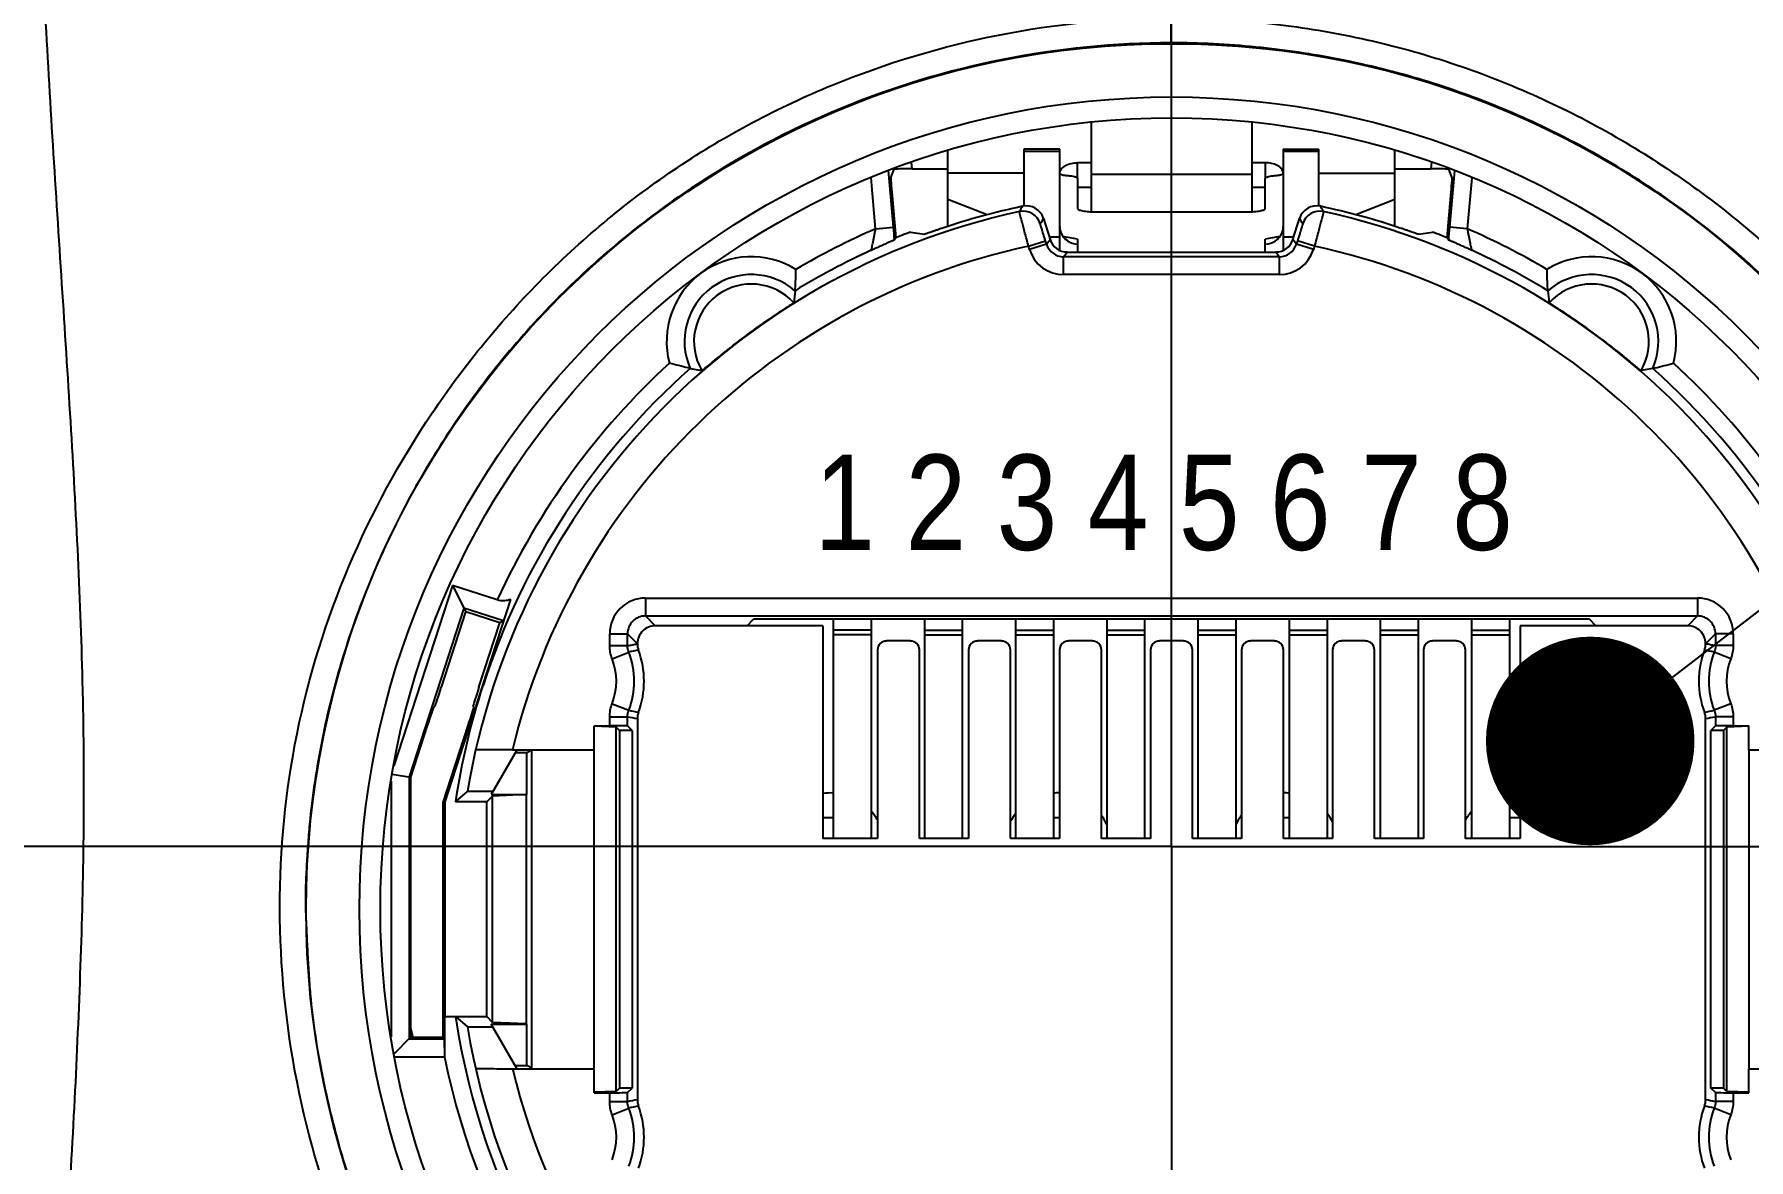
# Model space of a CAD drawing. Header units: millimetres. Extents: x 0 to 420, y 0 to 297.
# Drawn here: x 64.68 to 93.45, y 225.14 to 244.02 of the extents above; entities that cross this region are included whole.
import ezdxf

# ---------------------------------------------------------------- set-up
doc = ezdxf.new("R2010")
doc.units = ezdxf.units.MM
doc.header["$LTSCALE"] = 23.1
doc.layers.get('0').update_dxf_attribs({"linetype": 'CONTINUOUS'})
for name, color, linetype in [('_03_2D_DRAWING_DIMENSION', 7, 'CONTINUOUS'), ('_04_NOTES', 7, 'CONTINUOUS'), ('_24_IMPORT', 7, 'CONTINUOUS'), ('_26_DATUM_AXIS', 7, 'CONTINUOUS')]:
    doc.layers.add(name, color=color, linetype=linetype)
doc.styles.get("Standard").update_dxf_attribs({"font": 'arialn.ttf'})
doc.dimstyles.new('DIMSTYLE_2', dxfattribs={"dimtxt": 3.5, "dimasz": 3.5, "dimexe": 1.5, "dimexo": 1, "dimgap": 0.875, "dimtad": 1, "dimlfac": 0.666667, "dimdsep": 46, "dimtxsty": 'STANDARD', "dimblk": '_FILLED', "dimblk1": '_FILLED', "dimblk2": '_FILLED', "dimcen": 0.09, "dimclrt": 7, "dimazin": 2, "dimtp": 0.3, "dimtm": 0.3, "dimtfac": 1, "dimtofl": 0, "dimtmove": 0, "dimatfit": 3, "dimldrblk": '_FILLED', "dimfxl": 1, "dimtolj": 1, "dimarcsym": 0})
doc.dimstyles.get("Standard").update_dxf_attribs({"dimtxt": 3.5, "dimasz": 3.5, "dimexe": 1.5, "dimexo": 1, "dimtad": 1, "dimdsep": 46, "dimtxsty": 'STANDARD', "dimblk": '_FILLED', "dimblk1": '_FILLED', "dimblk2": '_FILLED', "dimcen": 0.09, "dimclrt": 7, "dimazin": 2, "dimtol": 1, "dimtp": 0.05, "dimtm": 0.05, "dimtfac": 1, "dimtofl": 0, "dimtmove": 0, "dimatfit": 3, "dimldrblk": '_FILLED', "dimfxl": 1, "dimtolj": 1, "dimarcsym": 0})

# ---------------------------------------------------------------- blocks, each defined once
blk = doc.blocks.new('_FILLED')
at = {"color": 0, "linetype": 'BYBLOCK'}
blk.add_solid([(0, 0), (-1, 0.125), (-1, -0.125)], dxfattribs=at)
blk = doc.blocks.new('*D1')
at = {"layer": '_03_2D_DRAWING_DIMENSION', "color": 7}
for p, q in [((68.514, 255.368), (51.489, 255.368)), ((52.989, 255.368), (52.989, 230.843)), ((52.989, 206.317), (52.989, 230.843)), ((65.675, 206.317), (51.489, 206.317))]:
    blk.add_line(p, q, dxfattribs=at)
at = {"layer": '_03_2D_DRAWING_DIMENSION', "color": 7, "xscale": 3.5, "yscale": 3.5, "zscale": 3.5}
for p, rotation in [((52.989, 255.368), 90), ((52.989, 206.317), 270)]:
    blk.add_blockref('_FILLED', p, dxfattribs=dict(at, rotation=rotation))
at = {"layer": '_03_2D_DRAWING_DIMENSION', "color": 7, "insert": (48.614, 230.843), "char_height": 3.5, "width": 24.612, "attachment_point": 2, "rotation": 90, "line_spacing_factor": 0.9}
blk.add_mtext('32,7{\\ftxt.shx;\\W1.000000;\\H3.500000; }[1.287]', dxfattribs=at)

msp = doc.modelspace()

# ---------------------------------------------------------------- linework, layer by layer
at = {"color": 7}
for p, q in [((82.414, 242.542), (82.414, 241.044)), ((85.114, 242.542), (85.114, 241.044)), ((80.014, 240.798), (80.014, 242.067)), ((81.289, 242.095), (81.289, 241.138)), ((81.889, 242.095), (81.289, 242.095)), ((81.889, 240.395), (81.889, 242.095)), ((85.639, 242.095), (85.639, 240.395)), ((85.639, 242.095), (86.239, 242.095)), ((86.239, 241.138), (86.239, 242.095)), ((87.514, 240.798), (87.514, 242.066)), ((79.099, 240.784), (79.016, 241.734)), ((79.053, 241.612), (79.113, 241.757)), ((79.113, 241.757), (79.111, 241.774)), ((79.413, 241.762), (80.014, 241.762)), ((81.289, 241.688), (80.014, 241.688)), ((82.414, 241.865), (82.189, 241.865)), ((85.339, 241.865), (85.114, 241.865)), ((86.239, 241.688), (87.514, 241.688)), ((87.514, 241.762), (88.115, 241.762)), ((88.417, 241.77), (88.416, 241.757)), ((88.475, 241.612), (88.416, 241.757)), ((88.512, 241.731), (88.429, 240.784)), ((82.189, 241.602), (82.189, 241.097)), ((82.414, 241.452), (82.189, 241.452)), ((85.339, 241.452), (85.114, 241.452)), ((85.339, 241.097), (85.339, 241.602)), ((79.077, 241.313), (79.139, 240.606)), ((80.669, 240.992), (80.014, 241.248)), ((87.514, 241.248), (86.859, 240.992)), ((88.39, 240.606), (88.452, 241.313)), ((81.614, 240.932), (81.726, 240.577)), ((82.489, 241.043), (85.039, 241.043)), ((85.803, 240.577), (85.915, 240.932)), ((79.139, 240.606), (79.118, 240.571)), ((79.383, 240.7), (79.62, 240.665)), ((81.668, 240.499), (81.65, 240.555)), ((81.985, 240.588), (82.017, 240.555)), ((81.988, 240.586), (81.985, 240.588)), ((85.543, 240.588), (85.511, 240.555)), ((85.878, 240.555), (85.86, 240.499)), ((87.908, 240.665), (88.146, 240.7)), ((88.411, 240.571), (88.39, 240.606)), ((85.574, 240.289), (81.954, 240.289)), ((82.012, 240.368), (85.517, 240.368)), ((77.447, 239.718), (77.425, 239.518)), ((90.082, 239.718), (90.103, 239.518)), ((76.73, 239.042), (76.737, 239.046)), ((90.791, 239.046), (90.802, 239.039)), ((90.981, 238.906), (90.992, 238.898)), ((75.687, 238.415), (75.885, 238.378)), ((91.841, 238.415), (91.644, 238.378)), ((71.697, 234.776), (70.714, 231.748)), ((71.697, 234.776), (71.924, 234.332)), ((72.45, 234.531), (71.697, 234.776)), ((72.211, 233.096), (72.679, 234.541)), ((71.892, 234.394), (70.972, 231.563)), ((71.512, 233.065), (71.924, 234.332)), ((72.557, 234.178), (71.892, 234.394)), ((72.495, 234.146), (71.924, 234.332)), ((74.937, 234.262), (92.592, 234.262)), ((76.642, 234.098), (76.752, 234.207)), ((90.777, 234.207), (76.752, 234.207)), ((78.094, 230.528), (78.094, 234.207)), ((78.724, 234.207), (78.724, 230.528)), ((79.624, 230.528), (79.624, 234.207)), ((80.254, 234.207), (80.254, 230.528)), ((81.154, 230.528), (81.154, 234.207)), ((81.784, 234.207), (81.784, 230.528)), ((82.684, 230.528), (82.684, 234.207)), ((83.314, 234.207), (83.314, 230.528)), ((84.214, 230.528), (84.214, 234.207)), ((84.844, 234.207), (84.844, 230.528)), ((85.744, 230.528), (85.744, 234.207)), ((86.374, 234.207), (86.374, 230.528)), ((87.274, 230.528), (87.274, 234.207)), ((87.904, 234.207), (87.904, 230.528)), ((88.804, 230.528), (88.804, 234.207)), ((89.434, 234.207), (89.434, 230.528)), ((90.886, 234.098), (90.777, 234.207)), ((72.143, 233.065), (72.495, 234.146)), ((72.557, 234.178), (72.495, 234.146)), ((74.637, 233.764), (74.637, 233.963)), ((77.914, 234.098), (75.102, 234.098)), ((77.914, 234.098), (77.914, 230.528)), ((89.614, 234.098), (89.614, 230.528)), ((92.427, 234.098), (89.614, 234.098)), ((92.892, 233.963), (92.892, 233.764)), ((78.832, 233.692), (78.832, 230.528)), ((79.384, 233.843), (78.982, 233.843)), ((79.534, 230.528), (79.534, 233.692)), ((80.359, 233.692), (80.359, 230.528)), ((80.911, 233.843), (80.509, 233.843)), ((81.061, 230.528), (81.061, 233.692)), ((81.886, 233.692), (81.886, 230.528)), ((82.438, 233.843), (82.036, 233.843)), ((82.588, 230.528), (82.588, 233.692)), ((83.413, 233.692), (83.413, 230.528)), ((83.965, 233.843), (83.563, 233.843)), ((84.115, 230.528), (84.115, 233.692)), ((84.94, 233.692), (84.94, 230.528)), ((85.492, 233.843), (85.09, 233.843)), ((85.642, 230.528), (85.642, 233.692)), ((86.467, 233.692), (86.467, 230.528)), ((87.019, 233.843), (86.617, 233.843)), ((87.169, 230.528), (87.169, 233.692)), ((87.994, 233.692), (87.994, 230.528)), ((88.546, 233.843), (88.144, 233.843)), ((88.696, 230.528), (88.696, 233.692)), ((71.569, 231.128), (72.209, 233.097)), ((71.376, 232.723), (71.412, 232.765)), ((72.057, 232.723), (72.048, 232.765)), ((74.637, 232.418), (74.637, 232.572)), ((74.802, 232.541), (74.802, 226.144)), ((92.727, 226.144), (92.727, 232.541)), ((92.892, 232.572), (92.892, 232.418)), ((71.276, 232.423), (70.995, 231.559)), ((71.543, 231.133), (71.962, 232.423)), ((74.078, 232.018), (74.078, 232.421)), ((74.078, 232.421), (74.337, 232.421)), ((74.446, 232.398), (74.078, 232.413)), ((74.446, 226.287), (74.446, 232.398)), ((74.502, 232.343), (74.446, 232.398)), ((74.502, 232.343), (74.502, 226.343)), ((74.713, 232.343), (74.502, 232.343)), ((74.713, 232.343), (74.637, 232.418)), ((74.713, 232.343), (74.713, 226.343)), ((92.892, 232.418), (92.816, 232.343)), ((92.816, 226.343), (92.816, 232.343)), ((93.027, 232.343), (92.816, 232.343)), ((93.082, 232.398), (93.027, 232.343)), ((93.027, 232.343), (93.027, 226.343)), ((93.451, 232.413), (93.082, 232.398)), ((93.082, 226.287), (93.082, 232.398)), ((93.192, 232.421), (93.451, 232.421)), ((93.451, 232.018), (93.451, 232.421)), ((72.776, 232.013), (72.346, 231.269)), ((72.705, 232.018), (74.078, 232.018)), ((72.948, 231.968), (72.75, 231.968)), ((73.03, 232.009), (72.948, 231.968)), ((72.948, 231.269), (72.948, 231.968)), ((74.078, 226.675), (74.078, 232.01)), ((93.451, 232.018), (94.824, 232.018)), ((93.451, 232.01), (93.451, 226.675)), ((70.685, 231.608), (70.995, 231.559)), ((70.669, 231.489), (70.669, 227.202)), ((70.972, 231.563), (70.972, 227.17)), ((70.995, 231.559), (70.995, 227.194)), ((71.748, 231.143), (71.95, 231.315)), ((72.373, 231.315), (71.95, 231.315)), ((71.543, 227.194), (71.543, 231.133)), ((71.569, 231.128), (71.543, 231.133)), ((71.569, 231.128), (71.569, 227.543)), ((72.273, 231.143), (71.748, 231.143)), ((72.372, 231.241), (72.273, 231.143)), ((72.273, 227.543), (72.273, 231.143)), ((72.346, 231.269), (72.948, 231.269)), ((72.939, 231.265), (72.372, 231.241)), ((72.372, 227.444), (72.372, 231.241)), ((72.939, 227.42), (72.939, 231.265)), ((78.832, 230.528), (77.914, 230.528)), ((80.359, 230.528), (79.534, 230.528)), ((81.886, 230.528), (81.061, 230.528)), ((83.413, 230.528), (82.588, 230.528)), ((84.94, 230.528), (84.115, 230.528)), ((86.467, 230.528), (85.642, 230.528)), ((87.994, 230.528), (87.169, 230.528)), ((89.614, 230.528), (88.696, 230.528)), ((71.569, 227.542), (71.569, 227.543)), ((71.569, 226.868), (71.569, 227.542)), ((71.751, 227.543), (72.273, 227.543)), ((71.751, 227.54), (71.95, 227.37)), ((71.95, 227.37), (72.373, 227.37)), ((72.372, 227.444), (72.273, 227.543)), ((72.776, 226.672), (72.346, 227.416)), ((72.346, 227.416), (72.948, 227.416)), ((72.939, 227.42), (72.372, 227.444)), ((72.948, 226.718), (72.948, 227.416)), ((70.718, 226.916), (70.995, 227.194)), ((70.972, 227.17), (71.567, 227.17)), ((70.995, 227.194), (71.543, 227.194)), ((71.567, 227.17), (71.543, 227.194)), ((71.569, 226.868), (71.567, 227.17)), ((70.728, 226.868), (71.565, 226.868)), ((72.75, 226.718), (72.948, 226.718)), ((73.03, 226.676), (72.948, 226.718)), ((72.705, 226.667), (74.078, 226.667)), ((74.078, 226.264), (74.078, 226.667)), ((93.451, 226.264), (93.451, 226.667)), ((93.451, 226.667), (94.824, 226.667)), ((74.446, 226.287), (74.078, 226.272)), ((74.078, 226.264), (74.337, 226.264)), ((74.502, 226.343), (74.446, 226.287)), ((74.713, 226.343), (74.502, 226.343)), ((74.637, 226.267), (74.713, 226.343)), ((74.637, 226.114), (74.637, 226.267)), ((92.892, 226.267), (92.816, 226.343)), ((93.027, 226.343), (92.816, 226.343)), ((92.892, 226.267), (92.892, 226.114)), ((93.082, 226.287), (93.027, 226.343)), ((93.451, 226.272), (93.082, 226.287)), ((93.192, 226.264), (93.451, 226.264))]:
    msp.add_line(p, q, dxfattribs=at)
at = {"color": 9}
for p, q in [((81.889, 242.054), (81.289, 242.054)), ((86.239, 242.054), (85.639, 242.054)), ((79.413, 241.762), (79.404, 241.871)), ((82.189, 241.602), (82.189, 241.865)), ((82.414, 241.673), (85.114, 241.673)), ((85.339, 241.865), (85.339, 241.602)), ((88.125, 241.874), (88.115, 241.762)), ((78.8, 240.757), (78.726, 241.611)), ((88.802, 241.611), (88.728, 240.757)), ((78.8, 240.757), (79.099, 240.784)), ((81.364, 240.465), (81.65, 240.555)), ((81.668, 240.499), (81.726, 240.577)), ((81.711, 240.624), (81.889, 240.624)), ((82.189, 240.583), (81.943, 240.628)), ((82.189, 240.583), (82.189, 240.368)), ((85.585, 240.628), (85.339, 240.583)), ((85.339, 240.368), (85.339, 240.583)), ((85.639, 240.624), (85.818, 240.624)), ((85.86, 240.499), (85.803, 240.577)), ((86.164, 240.465), (85.878, 240.555)), ((88.728, 240.757), (88.429, 240.784)), ((81.382, 240.409), (81.364, 240.465)), ((81.668, 240.499), (81.382, 240.409)), ((81.954, 240.289), (82.012, 240.368)), ((81.954, 239.989), (81.954, 240.289)), ((85.574, 240.289), (85.517, 240.368)), ((85.574, 240.289), (85.574, 239.989)), ((86.147, 240.409), (85.86, 240.499)), ((86.164, 240.465), (86.147, 240.409)), ((85.574, 239.989), (81.954, 239.989)), ((74.937, 234.562), (74.937, 234.262)), ((74.937, 234.562), (92.592, 234.562)), ((92.592, 234.562), (92.592, 234.262)), ((74.937, 234.262), (75.102, 234.098)), ((92.592, 234.262), (92.427, 234.098)), ((74.337, 233.764), (74.337, 233.963)), ((74.337, 233.963), (74.637, 233.963)), ((74.637, 233.963), (74.802, 233.796)), ((78.724, 234.024), (78.094, 234.024)), ((78.724, 233.943), (78.094, 233.943)), ((79.624, 234.024), (80.254, 234.024)), ((79.624, 233.943), (80.254, 233.943)), ((81.154, 234.024), (81.784, 234.024)), ((81.154, 233.943), (81.784, 233.943)), ((82.684, 234.024), (83.314, 234.024)), ((82.684, 233.943), (83.314, 233.943)), ((84.214, 234.024), (84.844, 234.024)), ((84.214, 233.943), (84.844, 233.943)), ((85.744, 234.024), (86.374, 234.024)), ((85.744, 233.943), (86.374, 233.943)), ((87.274, 234.024), (87.904, 234.024)), ((87.274, 233.943), (87.904, 233.943)), ((88.804, 234.024), (89.434, 234.024)), ((88.804, 233.943), (89.434, 233.943)), ((92.892, 233.963), (92.727, 233.796)), ((93.192, 233.963), (92.892, 233.963)), ((93.192, 233.963), (93.192, 233.764)), ((74.337, 233.764), (74.637, 233.764)), ((74.378, 233.545), (74.657, 233.654)), ((93.15, 233.545), (92.871, 233.654)), ((93.192, 233.764), (92.892, 233.764)), ((72.211, 233.096), (72.209, 233.097)), ((74.378, 232.79), (74.657, 232.681)), ((93.15, 232.79), (92.871, 232.681)), ((74.337, 232.421), (74.337, 232.572)), ((74.337, 232.572), (74.637, 232.572)), ((93.192, 232.572), (92.892, 232.572)), ((93.192, 232.572), (93.192, 232.421)), ((73.03, 226.676), (73.03, 232.009)), ((74.337, 226.114), (74.337, 226.264)), ((93.192, 226.264), (93.192, 226.114)), ((74.337, 226.114), (74.637, 226.114)), ((74.378, 225.895), (74.657, 226.004)), ((93.15, 225.895), (92.871, 226.004)), ((93.192, 226.114), (92.892, 226.114))]:
    msp.add_line(p, q, dxfattribs=at)
at = {"color": 7}
msp.add_lwpolyline([(82.01, 240.569), (82.012, 240.568), (82.012, 240.568), (82.011, 240.568), (82.008, 240.57), (82.003, 240.574), (81.996, 240.579), (81.988, 240.586)], dxfattribs=at)
for centre, radius, start, end in [((83.764, 229.343), 12.054, 101.9634, 108.6349), ((81.328, 240.842), 0.3, 17.504, 101.9594), ((86.201, 240.842), 0.3, 78.0406, 162.4959), ((83.764, 229.343), 12.054, 71.3651, 78.0366), ((83.764, 229.343), 11.978, 102.3016, 170.5232), ((83.764, 229.343), 11.978, 9.4768, 77.6984), ((9.127, 234.656), 70.24, 4.8312, 5.0049), ((82.181, 240.797), 0.292, 180.0474, 207.8927), ((82.183, 240.798), 0.295, 207.9212, 220.5353), ((82.188, 240.802), 0.3, 220.5669, 235.4026), ((81.778, 240.36), 0.309, 47.884, 53.7261), ((85.341, 240.802), 0.3, 304.5974, 319.4331), ((85.75, 240.36), 0.309, 126.2739, 132.1269), ((85.345, 240.798), 0.295, 319.4647, 332.0788), ((85.348, 240.797), 0.292, 332.1073, 359.9526), ((83.764, 229.343), 12.147, 114.5019, 121.3368), ((83.764, 229.343), 12.147, 58.6632, 65.4981), ((76.714, 238.868), 1.122, 49.2587, 203.7559), ((90.814, 238.868), 1.122, 336.2441, 130.7413), ((83.763, 229.341), 11.983, 52.9593, 54.0261), ((83.764, 229.343), 12.147, 131.6778, 162), ((83.764, 229.343), 12.147, 18, 48.3222), ((73.414, 233.168), 1.335, 338.6217, 21.3783), ((73.414, 233.168), 1.5, 339.6358, 20.3642), ((94.114, 233.168), 1.5, 159.6358, 200.3642), ((94.114, 233.168), 1.335, 158.6217, 201.3783), ((83.764, 229.343), 12.15, 162, 171.4804), ((83.764, 229.343), 12.147, 188.5338, 351.4662), ((83.764, 229.343), 11.978, 189.4768, 350.5232), ((73.414, 225.518), 1.335, 338.6217, 21.3783), ((73.414, 225.518), 1.5, 339.6358, 20.3642), ((94.114, 225.518), 1.5, 159.6358, 200.3642), ((94.114, 225.518), 1.335, 158.6217, 201.3783)]:
    msp.add_arc(centre, radius, start, end, dxfattribs=at)
at = {"color": 9}
for centre, radius, start, end in [((112.368, 222.456), 36.281, 149.0122, 149.1763), ((55.16, 222.456), 36.281, 30.8237, 30.9878), ((81.276, 240.753), 0.3, 17.5047, 102.297), ((111.676, 223.387), 34.807, 149.7316, 149.9007), ((55.853, 223.387), 34.807, 30.0993, 30.2684), ((86.252, 240.753), 0.3, 77.7031, 162.4953), ((83.764, 229.343), 12.447, 113.5015, 120.4141), ((82.189, 240.805), 0.304, 235.5046, 270.0381), ((85.339, 240.805), 0.304, 269.9619, 304.4954), ((161.81, 234.362), 73.662, 174.99914, 175.16477), ((83.764, 229.343), 12.447, 59.5859, 66.4985), ((83.764, 229.343), 11.378, 102.1773, 166.4009), ((76.714, 238.868), 1.422, 58.2468, 194.7678), ((81.954, 240.589), 0.6, 197.4996, 270.0004), ((81.954, 240.589), 0.3, 197.4956, 270.0044), ((85.574, 240.589), 0.3, 269.9942, 342.4728), ((85.574, 240.589), 0.6, 269.9996, 342.5004), ((83.764, 229.343), 11.378, 13.5991, 77.8227), ((90.814, 238.868), 1.422, 345.2322, 121.7532), ((76.714, 238.868), 0.963, 42.4457, 210.5689), ((90.814, 238.868), 0.963, 329.4311, 137.5543), ((83.764, 229.343), 12.447, 132.6004, 155.3646), ((83.764, 229.343), 12.447, 24.6354, 47.3996), ((74.937, 233.963), 0.6, 89.9997, 180.0005), ((92.592, 233.963), 0.6, 359.9997, 90.0005), ((74.937, 233.963), 0.3, 89.9935, 180.0065), ((92.592, 233.963), 0.3, 359.9935, 90.0065), ((77.385, 221.456), 12.5, 101.8405, 102.6053), ((90.143, 221.456), 12.5, 77.3947, 78.1595), ((73.414, 233.168), 1.035, 338.6217, 21.3783), ((94.114, 233.168), 1.035, 158.6217, 201.3783), ((78.15, 251.196), 18.953, 259.3169, 259.824), ((77.385, 244.879), 12.5, 257.3947, 258.1595), ((90.143, 244.879), 12.5, 281.8405, 282.6053), ((89.378, 251.196), 18.953, 280.176, 280.6831), ((83.764, 229.343), 12.447, 191.4689, 348.5311), ((83.764, 229.343), 11.378, 193.5991, 346.4009), ((78.15, 207.489), 18.953, 100.176, 100.6831), ((89.378, 207.489), 18.953, 79.3169, 79.824), ((73.414, 225.518), 1.035, 338.6217, 21.3783), ((77.385, 213.806), 12.5, 101.8405, 102.6053), ((90.143, 213.806), 12.5, 77.3947, 78.1595), ((94.114, 225.518), 1.035, 158.6217, 201.3783)]:
    msp.add_arc(centre, radius, start, end, dxfattribs=at)
at = {"color": 7}
for centre, major_axis, ratio, start_param, end_param in [((79.414, 241.757), (0.301, 0), 0.017389, 1.572318, 3.134388), ((88.114, 241.757), (0.301, 0), 0.017389, 0.007205, 1.569275), ((79.079, 241.313), (-0.026, 0.3), 0.008694, 0.016693, 1.570036), ((88.449, 241.313), (0.026, 0.3), 0.008694, -1.570036, -0.016693), ((82.012, 240.668), (-0.177, -0.242), 0.999941, 5.650531, 6.915839), ((85.517, 240.668), (0.177, -0.242), 0.999941, 5.650531, 6.915839), ((78.982, 233.692), (0.025, -0.148), 0.998592, 2.976816, 4.547156), ((79.384, 233.692), (-0.025, -0.148), 0.998592, 1.736029, 3.306369), ((80.509, 233.692), (0.025, -0.148), 0.998592, 2.976816, 4.547156), ((80.911, 233.692), (-0.025, -0.148), 0.998592, 1.736029, 3.306369), ((82.036, 233.692), (0.025, -0.148), 0.998592, 2.976816, 4.547156), ((82.438, 233.692), (-0.025, -0.148), 0.998592, 1.736029, 3.306369), ((83.563, 233.692), (0.025, -0.148), 0.998592, 2.976816, 4.547156), ((83.965, 233.692), (-0.025, -0.148), 0.998592, 1.736029, 3.306369), ((85.09, 233.692), (0.025, -0.148), 0.998592, 2.976816, 4.547156), ((85.492, 233.692), (-0.025, -0.148), 0.998592, 1.736029, 3.306369), ((86.617, 233.692), (0.025, -0.148), 0.998592, 2.976816, 4.547156), ((87.019, 233.692), (-0.025, -0.148), 0.998592, 1.736029, 3.306369), ((88.144, 233.692), (0.025, -0.148), 0.998592, 2.976816, 4.547156), ((88.546, 233.692), (-0.025, -0.148), 0.998592, 1.736029, 3.306369), ((71.509, 233.065), (0.097, 0.3), 0.0083, -3.121442, -1.568099), ((72.146, 233.065), (0.097, 0.3), 0.0083, -4.709692, -3.156349), ((71.279, 232.423), (0.097, 0.3), 0.0083, 0.02015, 1.573493), ((71.959, 232.423), (0.097, 0.3), 0.0083, -1.568099, -0.014756), ((74.337, 232.418), (0.3, 0), 0.008727, 0.008727, 1.570796), ((93.192, 232.418), (0.3, 0), 0.008727, 1.570796, 3.132866), ((73.56, 232.009), (0.53, 0), 0.008727, 0.217202, 0.540398), ((74.337, 226.267), (0.3, 0), 0.008727, -1.570796, -0.008727), ((93.192, 226.267), (0.3, 0), 0.008727, -3.132866, -1.570796)]:
    msp.add_ellipse(centre, major_axis=major_axis, ratio=ratio, start_param=start_param, end_param=end_param, dxfattribs=at)
for points, knots in [([(81.889, 241.688), (81.89, 241.701), (81.895, 241.728), (81.916, 241.765), (81.948, 241.796), (82.002, 241.831), (82.084, 241.858), (82.154, 241.865), (82.189, 241.865)], [0, 0, 0, 0, 0.102942, 0.211238, 0.327948, 0.453018, 0.720545, 1, 1, 1, 1]), ([(81.889, 241.688), (81.889, 241.682), (81.9, 241.675), (81.915, 241.669), (81.933, 241.664), (81.955, 241.659), (81.991, 241.653), (82.019, 241.65), (82.039, 241.649)], [0, 0, 0, 0, 0.10346, 0.195883, 0.316116, 0.460981, 0.626002, 1, 1, 1, 1]), ([(85.639, 241.688), (85.639, 241.701), (85.634, 241.728), (85.613, 241.765), (85.581, 241.796), (85.526, 241.831), (85.444, 241.858), (85.375, 241.865), (85.339, 241.865)], [0, 0, 0, 0, 0.102905, 0.211245, 0.328002, 0.453123, 0.72062, 1, 1, 1, 1]), ([(85.489, 241.649), (85.509, 241.65), (85.537, 241.653), (85.573, 241.659), (85.595, 241.664), (85.614, 241.669), (85.629, 241.675), (85.639, 241.682), (85.639, 241.688)], [0, 0, 0, 0, 0.373998, 0.539019, 0.683884, 0.804117, 0.89654, 1, 1, 1, 1]), ([(82.039, 241.649), (82.043, 241.648), (82.058, 241.647), (82.073, 241.645), (82.084, 241.644)], [0, 0, 0, 0, 0.258042, 1, 1, 1, 1]), ([(82.084, 241.644), (82.099, 241.642), (82.12, 241.638), (82.146, 241.631), (82.161, 241.626), (82.173, 241.62), (82.183, 241.614), (82.189, 241.607), (82.189, 241.602)], [0, 0, 0, 0, 0.385787, 0.546363, 0.683038, 0.795335, 0.883638, 1, 1, 1, 1]), ([(85.339, 241.602), (85.339, 241.607), (85.345, 241.614), (85.355, 241.62), (85.368, 241.626), (85.383, 241.631), (85.409, 241.638), (85.43, 241.642), (85.445, 241.644)], [0, 0, 0, 0, 0.116362, 0.204665, 0.316962, 0.453637, 0.614213, 1, 1, 1, 1]), ([(85.445, 241.644), (85.448, 241.644), (85.463, 241.646), (85.478, 241.648), (85.489, 241.649)], [0, 0, 0, 0, 0.241415, 1, 1, 1, 1]), ([(82.189, 241.097), (82.189, 241.093), (82.194, 241.087), (82.203, 241.081), (82.217, 241.074), (82.242, 241.066), (82.279, 241.058), (82.324, 241.051), (82.376, 241.046), (82.431, 241.043), (82.47, 241.043), (82.489, 241.043)], [0, 0, 0, 0, 0.038785, 0.06709, 0.102694, 0.196395, 0.318658, 0.46571, 0.632421, 0.812735, 1, 1, 1, 1]), ([(85.039, 241.043), (85.059, 241.043), (85.097, 241.043), (85.153, 241.046), (85.204, 241.051), (85.249, 241.058), (85.286, 241.066), (85.311, 241.074), (85.326, 241.081), (85.334, 241.087), (85.339, 241.093), (85.339, 241.097)], [0, 0, 0, 0, 0.187265, 0.367579, 0.53429, 0.681342, 0.803605, 0.897306, 0.93291, 0.961215, 1, 1, 1, 1]), ([(79.118, 240.571), (79.117, 240.571), (79.116, 240.571), (79.114, 240.569), (79.11, 240.568), (79.103, 240.564), (79.091, 240.559), (79.073, 240.551), (79.052, 240.542), (79.019, 240.527), (78.972, 240.507), (78.913, 240.481), (78.851, 240.453), (78.788, 240.425), (78.747, 240.406), (78.726, 240.396)], [0, 0, 0, 0, 0.002558, 0.008725, 0.018326, 0.031169, 0.06581, 0.111049, 0.165228, 0.226695, 0.366115, 0.519931, 0.680901, 0.842952, 1, 1, 1, 1]), ([(79.383, 240.7), (79.382, 240.7), (79.38, 240.7), (79.377, 240.699), (79.37, 240.696), (79.358, 240.692), (79.338, 240.684), (79.308, 240.673), (79.272, 240.659), (79.214, 240.637), (79.17, 240.619), (79.139, 240.606)], [0, 0, 0, 0, 0.006343, 0.021935, 0.046642, 0.080275, 0.172809, 0.296062, 0.445518, 0.616225, 1, 1, 1, 1]), ([(79.912, 240.765), (79.894, 240.759), (79.857, 240.746), (79.804, 240.728), (79.755, 240.711), (79.711, 240.696), (79.679, 240.685), (79.658, 240.677), (79.645, 240.673), (79.635, 240.67), (79.628, 240.667), (79.623, 240.666), (79.621, 240.665), (79.62, 240.665)], [0, 0, 0, 0, 0.190123, 0.374021, 0.544612, 0.695831, 0.821804, 0.873574, 0.917108, 0.95188, 0.977438, 0.99354, 1, 1, 1, 1]), ([(87.908, 240.665), (87.908, 240.665), (87.905, 240.666), (87.901, 240.667), (87.893, 240.67), (87.883, 240.673), (87.87, 240.677), (87.849, 240.685), (87.817, 240.696), (87.773, 240.711), (87.724, 240.728), (87.671, 240.746), (87.635, 240.759), (87.616, 240.765)], [0, 0, 0, 0, 0.006459, 0.022561, 0.048118, 0.08289, 0.126423, 0.178193, 0.304165, 0.455384, 0.625976, 0.809876, 1, 1, 1, 1]), ([(88.39, 240.606), (88.359, 240.619), (88.314, 240.637), (88.257, 240.659), (88.221, 240.673), (88.191, 240.684), (88.17, 240.692), (88.158, 240.696), (88.152, 240.699), (88.148, 240.7), (88.146, 240.7), (88.146, 240.7)], [0, 0, 0, 0, 0.383773, 0.554479, 0.703934, 0.827188, 0.919724, 0.953357, 0.978064, 0.993657, 1, 1, 1, 1]), ([(88.802, 240.396), (88.782, 240.406), (88.74, 240.425), (88.678, 240.453), (88.615, 240.481), (88.556, 240.507), (88.51, 240.527), (88.476, 240.542), (88.455, 240.551), (88.438, 240.559), (88.426, 240.564), (88.418, 240.568), (88.414, 240.569), (88.412, 240.571), (88.411, 240.571), (88.411, 240.571)], [0, 0, 0, 0, 0.157169, 0.319218, 0.480245, 0.634145, 0.773554, 0.834984, 0.889078, 0.934295, 0.968925, 0.981746, 0.991317, 0.997457, 1, 1, 1, 1]), ([(77.447, 239.718), (77.448, 239.729), (77.457, 239.849), (77.461, 239.969), (77.463, 240.077)], [0, 0, 0, 0, 0.094427, 1, 1, 1, 1]), ([(90.082, 239.718), (90.081, 239.729), (90.071, 239.849), (90.067, 239.969), (90.066, 240.077)], [0, 0, 0, 0, 0.094426, 1, 1, 1, 1]), ([(76.737, 239.046), (76.78, 239.078), (76.866, 239.139), (76.992, 239.227), (77.11, 239.307), (77.2, 239.368), (77.263, 239.41), (77.304, 239.437), (77.339, 239.46), (77.369, 239.479), (77.39, 239.493), (77.403, 239.502), (77.411, 239.507), (77.417, 239.511), (77.421, 239.514), (77.423, 239.516), (77.425, 239.517), (77.425, 239.518)], [0, 0, 0, 0, 0.193724, 0.380174, 0.552316, 0.703609, 0.769587, 0.828243, 0.879005, 0.921375, 0.954936, 0.968306, 0.979356, 0.988066, 0.994413, 0.998387, 1, 1, 1, 1]), ([(90.103, 239.518), (90.103, 239.517), (90.105, 239.516), (90.107, 239.514), (90.112, 239.511), (90.118, 239.507), (90.125, 239.502), (90.139, 239.493), (90.159, 239.479), (90.189, 239.46), (90.224, 239.437), (90.265, 239.41), (90.329, 239.368), (90.419, 239.307), (90.536, 239.227), (90.662, 239.14), (90.748, 239.078), (90.791, 239.046)], [0, 0, 0, 0, 0.001613, 0.005587, 0.011933, 0.020643, 0.031695, 0.045064, 0.078625, 0.120994, 0.171754, 0.230408, 0.296384, 0.447678, 0.619823, 0.806272, 1, 1, 1, 1]), ([(75.885, 238.378), (75.885, 238.378), (75.887, 238.379), (75.891, 238.382), (75.897, 238.386), (75.904, 238.393), (75.914, 238.401), (75.932, 238.415), (75.958, 238.437), (75.996, 238.468), (76.04, 238.505), (76.091, 238.547), (76.149, 238.594), (76.211, 238.644), (76.303, 238.718), (76.424, 238.813), (76.575, 238.928), (76.678, 239.004), (76.73, 239.042)], [0, 0, 0, 0, 0.001681, 0.005942, 0.012787, 0.022195, 0.034137, 0.048575, 0.084725, 0.130144, 0.184208, 0.246175, 0.315202, 0.390354, 0.470619, 0.64215, 0.820746, 1, 1, 1, 1]), ([(90.992, 238.898), (91.035, 238.865), (91.119, 238.801), (91.24, 238.706), (91.35, 238.618), (91.434, 238.549), (91.493, 238.501), (91.531, 238.469), (91.563, 238.443), (91.59, 238.42), (91.61, 238.404), (91.622, 238.394), (91.629, 238.388), (91.635, 238.384), (91.639, 238.38), (91.642, 238.379), (91.643, 238.378), (91.644, 238.378)], [0, 0, 0, 0, 0.193742, 0.380201, 0.552344, 0.703632, 0.769606, 0.828258, 0.879016, 0.921383, 0.954941, 0.968309, 0.979358, 0.988066, 0.994413, 0.998387, 1, 1, 1, 1]), ([(75.687, 238.415), (75.676, 238.418), (75.559, 238.444), (75.443, 238.474), (75.339, 238.505)], [0, 0, 0, 0, 0.094426, 1, 1, 1, 1]), ([(91.841, 238.415), (91.853, 238.418), (91.97, 238.444), (92.085, 238.474), (92.19, 238.505)], [0, 0, 0, 0, 0.094427, 1, 1, 1, 1]), ([(72.679, 234.541), (72.644, 234.527), (72.567, 234.509), (72.488, 234.519), (72.45, 234.531)], [0, 0, 0, 0, 0.476816, 1, 1, 1, 1]), ([(75.102, 234.098), (75.063, 234.098), (74.984, 234.082), (74.884, 234.015), (74.817, 233.915), (74.802, 233.836), (74.802, 233.797)], [0, 0, 0, 0, 0.249996, 0.49999, 0.749987, 1, 1, 1, 1]), ([(92.727, 233.797), (92.727, 233.836), (92.711, 233.915), (92.645, 234.015), (92.545, 234.082), (92.466, 234.098), (92.427, 234.098)], [0, 0, 0, 0, 0.250013, 0.50001, 0.750004, 1, 1, 1, 1]), ([(74.802, 233.797), (74.802, 233.787), (74.804, 233.767), (74.803, 233.747), (74.802, 233.737)], [0, 0, 0, 0, 0.50003, 1, 1, 1, 1]), ([(74.802, 233.737), (74.806, 233.73), (74.813, 233.714), (74.817, 233.698), (74.82, 233.69)], [0, 0, 0, 0, 0.500014, 1, 1, 1, 1]), ([(92.708, 233.69), (92.711, 233.698), (92.715, 233.714), (92.723, 233.73), (92.727, 233.737)], [0, 0, 0, 0, 0.499983, 1, 1, 1, 1]), ([(92.727, 233.737), (92.726, 233.747), (92.725, 233.767), (92.727, 233.787), (92.727, 233.797)], [0, 0, 0, 0, 0.499969, 1, 1, 1, 1]), ([(74.82, 232.646), (74.817, 232.637), (74.813, 232.621), (74.806, 232.605), (74.802, 232.598)], [0, 0, 0, 0, 0.499983, 1, 1, 1, 1]), ([(74.802, 232.598), (74.803, 232.588), (74.804, 232.569), (74.802, 232.551), (74.802, 232.541)], [0, 0, 0, 0, 0.500006, 1, 1, 1, 1]), ([(92.727, 232.598), (92.723, 232.605), (92.715, 232.621), (92.711, 232.637), (92.708, 232.646)], [0, 0, 0, 0, 0.500014, 1, 1, 1, 1]), ([(92.727, 232.541), (92.727, 232.551), (92.724, 232.569), (92.726, 232.588), (92.727, 232.598)], [0, 0, 0, 0, 0.499992, 1, 1, 1, 1]), ([(72.705, 232.018), (72.633, 232.018), (72.498, 232.018), (72.316, 232.017), (72.192, 232.016), (72.123, 232.014), (72.1, 232.014), (72.092, 232.013)], [0, 0, 0, 0, 0.352266, 0.661692, 0.888341, 0.960055, 1, 1, 1, 1]), ([(71.569, 227.542), (71.594, 227.542), (71.629, 227.542), (71.673, 227.542), (71.699, 227.541), (71.72, 227.541), (71.735, 227.541), (71.743, 227.54), (71.747, 227.54), (71.75, 227.54), (71.751, 227.54), (71.751, 227.54)], [0, 0, 0, 0, 0.403615, 0.575482, 0.721694, 0.839457, 0.926165, 0.957287, 0.980056, 0.994328, 1, 1, 1, 1]), ([(72.092, 226.672), (72.1, 226.671), (72.123, 226.671), (72.192, 226.669), (72.316, 226.668), (72.498, 226.667), (72.633, 226.667), (72.705, 226.667)], [0, 0, 0, 0, 0.039945, 0.111659, 0.338308, 0.647734, 1, 1, 1, 1]), ([(74.802, 226.144), (74.802, 226.134), (74.804, 226.116), (74.803, 226.097), (74.802, 226.087)], [0, 0, 0, 0, 0.499992, 1, 1, 1, 1]), ([(92.727, 226.087), (92.726, 226.097), (92.724, 226.116), (92.727, 226.134), (92.727, 226.144)], [0, 0, 0, 0, 0.500006, 1, 1, 1, 1]), ([(74.802, 226.087), (74.806, 226.08), (74.813, 226.064), (74.817, 226.048), (74.82, 226.04)], [0, 0, 0, 0, 0.500014, 1, 1, 1, 1]), ([(92.708, 226.04), (92.711, 226.048), (92.715, 226.064), (92.723, 226.08), (92.727, 226.087)], [0, 0, 0, 0, 0.499983, 1, 1, 1, 1])]:
    msp.add_open_spline(points, degree=3, knots=knots, dxfattribs=at)
at = {"color": 9}
for points, knots in [([(81.364, 240.465), (81.354, 240.503), (81.335, 240.576), (81.306, 240.683), (81.28, 240.782), (81.257, 240.869), (81.241, 240.932), (81.23, 240.974), (81.224, 240.998), (81.219, 241.018), (81.216, 241.031), (81.214, 241.038), (81.213, 241.042), (81.212, 241.045), (81.212, 241.046)], [0, 0, 0, 0, 0.19398, 0.38088, 0.553058, 0.704195, 0.828549, 0.879166, 0.92141, 0.954901, 0.979297, 0.98801, 0.994375, 1, 1, 1, 1]), ([(81.65, 240.555), (81.644, 240.574), (81.633, 240.61), (81.616, 240.663), (81.601, 240.712), (81.588, 240.755), (81.578, 240.786), (81.572, 240.807), (81.568, 240.819), (81.566, 240.829), (81.563, 240.836), (81.563, 240.84), (81.562, 240.843), (81.562, 240.843)], [0, 0, 0, 0, 0.193748, 0.380487, 0.55262, 0.703824, 0.828313, 0.879004, 0.921315, 0.954856, 0.97928, 0.994364, 1, 1, 1, 1]), ([(85.966, 240.843), (85.967, 240.843), (85.965, 240.84), (85.965, 240.836), (85.963, 240.829), (85.96, 240.819), (85.956, 240.807), (85.95, 240.786), (85.94, 240.755), (85.927, 240.712), (85.912, 240.663), (85.896, 240.61), (85.884, 240.574), (85.878, 240.555)], [0, 0, 0, 0, 0.005658, 0.02078, 0.045247, 0.078881, 0.121311, 0.172103, 0.296775, 0.448011, 0.61998, 0.806377, 1, 1, 1, 1]), ([(86.316, 241.046), (86.317, 241.045), (86.315, 241.042), (86.315, 241.038), (86.313, 241.031), (86.31, 241.018), (86.305, 240.998), (86.298, 240.974), (86.287, 240.932), (86.271, 240.868), (86.248, 240.782), (86.222, 240.683), (86.194, 240.576), (86.174, 240.503), (86.164, 240.465)], [0, 0, 0, 0, 0.005643, 0.012025, 0.020758, 0.045201, 0.078787, 0.12115, 0.171866, 0.296403, 0.447574, 0.619589, 0.806145, 1, 1, 1, 1]), ([(78.726, 240.396), (78.727, 240.397), (78.728, 240.4), (78.73, 240.407), (78.732, 240.418), (78.736, 240.432), (78.74, 240.45), (78.746, 240.478), (78.754, 240.519), (78.765, 240.573), (78.777, 240.632), (78.789, 240.694), (78.797, 240.736), (78.8, 240.757)], [0, 0, 0, 0, 0.00808, 0.02759, 0.057876, 0.098131, 0.147227, 0.203984, 0.336196, 0.487339, 0.651446, 0.823884, 1, 1, 1, 1]), ([(88.728, 240.757), (88.732, 240.736), (88.739, 240.694), (88.751, 240.632), (88.763, 240.573), (88.774, 240.519), (88.782, 240.478), (88.789, 240.45), (88.793, 240.432), (88.796, 240.418), (88.798, 240.407), (88.801, 240.4), (88.801, 240.397), (88.802, 240.396)], [0, 0, 0, 0, 0.176041, 0.34837, 0.512459, 0.663687, 0.795938, 0.852713, 0.901815, 0.942075, 0.972386, 0.991929, 1, 1, 1, 1]), ([(74.637, 233.764), (74.65, 233.766), (74.678, 233.771), (74.719, 233.779), (74.761, 233.786), (74.788, 233.793), (74.802, 233.796)], [0, 0, 0, 0, 0.24963, 0.499099, 0.748688, 1, 1, 1, 1]), ([(92.892, 233.764), (92.878, 233.766), (92.85, 233.771), (92.809, 233.779), (92.768, 233.786), (92.741, 233.793), (92.727, 233.796)], [0, 0, 0, 0, 0.24963, 0.499099, 0.748688, 1, 1, 1, 1])]:
    msp.add_open_spline(points, degree=3, knots=knots, dxfattribs=at)
for points in [[(74.378, 233.545), (74.351, 233.614), (74.337, 233.689), (74.337, 233.764)], [(74.657, 233.654), (74.644, 233.689), (74.637, 233.726), (74.637, 233.764)], [(92.892, 233.764), (92.892, 233.726), (92.885, 233.689), (92.871, 233.654)], [(93.192, 233.764), (93.192, 233.689), (93.177, 233.614), (93.15, 233.545)], [(74.337, 232.572), (74.337, 232.646), (74.351, 232.721), (74.378, 232.79)], [(93.15, 232.79), (93.177, 232.721), (93.192, 232.646), (93.192, 232.572)], [(74.637, 232.572), (74.637, 232.609), (74.644, 232.646), (74.657, 232.681)], [(92.871, 232.681), (92.885, 232.646), (92.892, 232.609), (92.892, 232.572)], [(74.378, 225.895), (74.351, 225.964), (74.337, 226.039), (74.337, 226.114)], [(74.657, 226.004), (74.644, 226.039), (74.637, 226.076), (74.637, 226.114)], [(92.892, 226.114), (92.892, 226.076), (92.885, 226.039), (92.871, 226.004)], [(93.192, 226.114), (93.192, 226.039), (93.177, 225.964), (93.15, 225.895)]]:
    msp.add_open_spline(points, degree=3, dxfattribs=at)
at = {"layer": '_24_IMPORT', "color": 7}
for p, q in [((78.094, 230.873), (77.914, 230.873)), ((81.886, 230.873), (81.784, 230.873)), ((85.744, 230.873), (85.642, 230.873)), ((89.614, 230.873), (89.434, 230.873))]:
    msp.add_line(p, q, dxfattribs=at)
for radius in [14.52, 13.275]:
    msp.add_circle((83.764, 229.343), radius, dxfattribs=at)
at = {"layer": '_24_IMPORT', "color": 9}
msp.add_circle((83.764, 229.343), 13.626, dxfattribs=at)
at = {"layer": '_24_IMPORT', "color": 7}
for centre, radius, start, end in [((78.049, 230.393), 0.9, 87.1106, 98.6273), ((81.859, 230.393), 0.9, 88.2665, 94.8102), ((85.669, 230.393), 0.9, 85.1889, 91.7368), ((89.479, 230.393), 0.9, 81.3731, 92.8914), ((78.049, 230.393), 0.9, 29.3045, 41.3723), ((81.859, 230.393), 0.9, 141.7609, 152.6971), ((81.859, 230.393), 0.9, 23.353, 35.7021), ((85.669, 230.393), 0.9, 144.2951, 156.6769), ((85.669, 230.393), 0.9, 27.3034, 38.2546), ((89.479, 230.393), 0.9, 138.6109, 150.7053), ((83.764, 230.393), 13.125, 193.3002, 194.1147)]:
    msp.add_arc(centre, radius, start, end, dxfattribs=at)
at = {"layer": '_24_IMPORT', "color": 9}
for points, knots in [([(64.681, 212.537), (64.713, 214.087), (64.832, 217.194), (65.063, 221.067), (65.253, 224.15), (65.38, 226.422), (65.475, 228.649), (65.516, 230.477), (65.516, 231.927), (65.493, 233.396), (65.422, 235.263), (65.295, 237.534), (65.146, 239.839), (64.994, 242.164), (64.81, 245.268), (64.713, 247.598), (64.681, 249.148)], [0, 0, 0, 0, 0.126895, 0.254449, 0.317557, 0.379745, 0.440637, 0.499982, 0.529441, 0.559308, 0.620175, 0.682344, 0.74548, 0.809195, 0.873089, 1, 1, 1, 1]), ([(83.752, 214.36), (83.261, 214.36), (82.28, 214.407), (80.823, 214.626), (79.396, 214.991), (77.553, 215.661), (75.384, 216.827), (73.476, 218.386), (72.155, 219.838), (70.989, 221.417), (69.842, 223.599), (68.998, 226.428), (68.707, 229.365), (68.992, 232.307), (69.872, 235.129), (71.282, 237.721), (73.155, 239.998), (75.051, 241.563), (76.73, 242.565), (78.499, 243.394), (80.843, 244.1), (82.793, 244.293), (83.764, 244.293)], [0, 0, 0, 0, 0.031343, 0.062707, 0.094029, 0.125337, 0.187883, 0.250446, 0.281794, 0.313188, 0.375758, 0.438256, 0.500748, 0.563322, 0.625903, 0.688396, 0.750845, 0.813229, 0.844474, 0.875684, 0.9379, 1, 1, 1, 1]), ([(83.759, 243.877), (83.759, 243.917), (83.759, 244.002), (83.758, 244.141), (83.76, 244.24), (83.762, 244.293)], [0, 0, 0, 0, 0.290075, 0.61327, 1, 1, 1, 1]), ([(83.764, 244.293), (84.252, 244.293), (85.231, 244.244), (86.685, 244.029), (88.113, 243.673), (89.498, 243.177), (90.827, 242.546), (92.505, 241.541), (94.407, 239.99), (96.273, 237.711), (97.438, 235.544), (98.105, 233.699), (98.585, 231.794), (98.824, 229.34), (98.587, 226.887), (98.115, 224.984), (97.456, 223.14), (96.292, 220.971), (94.423, 218.685), (92.52, 217.114), (90.834, 216.107), (89.058, 215.272), (86.702, 214.56), (84.742, 214.362), (83.764, 214.36)], [0, 0, 0, 0, 0.03116, 0.062469, 0.093774, 0.125032, 0.156308, 0.18757, 0.249816, 0.312041, 0.37454, 0.405879, 0.437237, 0.499823, 0.562344, 0.593613, 0.624866, 0.687282, 0.749764, 0.812392, 0.843756, 0.875065, 0.937539, 1, 1, 1, 1]), ([(83.759, 243.877), (82.814, 243.877), (80.916, 243.69), (78.18, 242.862), (75.652, 241.516), (73.804, 239.999), (72.526, 238.588), (71.674, 237.439), (70.937, 236.213), (70.322, 234.922), (69.917, 233.8), (69.661, 232.882), (69.504, 232.184), (69.382, 231.479), (69.308, 230.887), (69.27, 230.413), (69.249, 230.056), (69.231, 229.7), (69.229, 229.462), (69.233, 229.343)], [0, 0, 0, 0, 0.12437, 0.248969, 0.37387, 0.498794, 0.56139, 0.624016, 0.686648, 0.749275, 0.811915, 0.843268, 0.874653, 0.906031, 0.937372, 0.95303, 0.968688, 0.984351, 1, 1, 1, 1]), ([(98.295, 229.343), (98.296, 230.294), (98.158, 231.727), (97.693, 233.577), (97.046, 235.37), (95.917, 237.476), (94.105, 239.692), (92.257, 241.201), (90.626, 242.178), (89.334, 242.792), (87.988, 243.275), (86.599, 243.621), (85.185, 243.83), (84.233, 243.877), (83.759, 243.877)], [0, 0, 0, 0, 0.125114, 0.187813, 0.250482, 0.375486, 0.499973, 0.624535, 0.687103, 0.749703, 0.812274, 0.874942, 0.93762, 1, 1, 1, 1]), ([(69.233, 229.343), (69.235, 229.283), (69.241, 229.165), (69.251, 228.927), (69.265, 228.631), (69.285, 228.275), (69.32, 227.802), (69.391, 227.213), (69.516, 226.511), (69.673, 225.817), (69.861, 225.13), (70.083, 224.452), (70.422, 223.565), (70.925, 222.487), (71.655, 221.259), (72.507, 220.111), (73.789, 218.705), (75.64, 217.197), (77.744, 216.068), (79.53, 215.42), (80.913, 215.067), (82.325, 214.855), (83.277, 214.809), (83.752, 214.81)], [0, 0, 0, 0, 0.00782, 0.015639, 0.031268, 0.046886, 0.062494, 0.093713, 0.124965, 0.156218, 0.187454, 0.21869, 0.249935, 0.312431, 0.375001, 0.437664, 0.50023, 0.625086, 0.749901, 0.812375, 0.874877, 0.93746, 1, 1, 1, 1]), ([(83.752, 214.81), (84.701, 214.811), (86.604, 215.001), (88.892, 215.691), (90.616, 216.499), (92.255, 217.476), (94.103, 218.999), (95.921, 221.217), (97.053, 223.322), (97.695, 225.113), (98.155, 226.96), (98.295, 228.392), (98.295, 229.343)], [0, 0, 0, 0, 0.12484, 0.249709, 0.312288, 0.374981, 0.500176, 0.625094, 0.749897, 0.812398, 0.874936, 1, 1, 1, 1])]:
    msp.add_open_spline(points, degree=3, knots=knots, dxfattribs=at)
at = {"layer": '_26_DATUM_AXIS', "color": 7}
for q in [(83.764, 251.243), (62.914, 230.393), (83.764, 209.543), (104.614, 230.393)]:
    msp.add_line((83.764, 230.393), q, dxfattribs=at)

# ---------------------------------------------------------------- texts
at = {"layer": '_04_NOTES', "color": 7, "insert": (77.772, 236.97), "char_height": 1.6, "width": 11.8272, "attachment_point": 1, "line_spacing_factor": 0.9}
msp.add_mtext('1 2 3 4 5 6 7 8', dxfattribs=at)

# ---------------------------------------------------------------- dimensions: what is measured, and where the dimension line sits
at = {"layer": '_03_2D_DRAWING_DIMENSION', "color": 7}
dim = msp.add_linear_dim(base=(52.989, 206.317), p1=(69.514, 255.368), p2=(66.675, 206.317), angle=270, dimstyle='DIMSTYLE_2', dxfattribs=at)
dim.commit()
dim.dimension.update_dxf_attribs({"geometry": '*D1', "text_midpoint": (52.989, 230.843), "dimtype": 160})

# ---------------------------------------------------------------- leaders
at = {"layer": '_04_NOTES', "color": 7}
msp.add_leader([(90.791, 232.165), (110.022, 246.99), (115.022, 246.99)], dimstyle='STANDARD', override={"dimtad": 0, "dimldrblk": 'DOT'}, dxfattribs=at)

doc.saveas('drawing.dxf')
